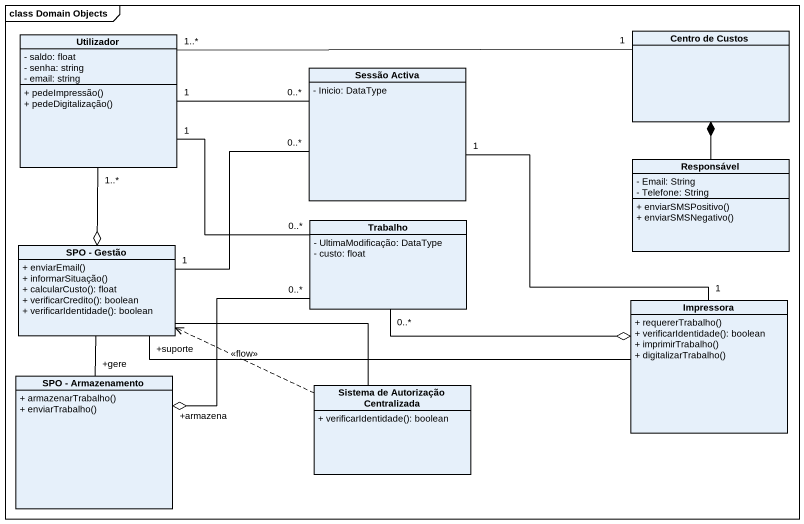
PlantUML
@startuml
mainframe class Domain Objects
hide circle
hide empty members
skinparam classAttributeIconSize 0
class "Centro de Custos" as Centro_de_Custos
class Utilizador {
  - saldo: float
  - senha: string
  - email: string
  + pedeImpressão()
  + pedeDigitalização()
}
class "Sessão Activa" as Sessão_Activa {
  - Inicio: DataType
}
class Responsável {
  - Email: String
  - Telefone: String
  + enviarSMSPositivo()
  + enviarSMSNegativo()
}
class Trabalho {
  - UltimaModificação: DataType
  - custo: float
}
class "SPO - Gestão" as SPO_Gestão {
  + enviarEmail()
  + informarSituação()
  + calcularCusto(): float
  + verificarCredito(): boolean
  + verificarIdentidade(): boolean
}
class Impressora {
  + requererTrabalho()
  + verificarIdentidade(): boolean
  + imprimirTrabalho()
  + digitalizarTrabalho()
}
class "SPO - Armazenamento" as SPO_Armazenamento {
  + armazenarTrabalho()
  + enviarTrabalho()
}
class "Sistema de Autorização Centralizada" as Sistema_de_Autorização {
  + verificarIdentidade(): boolean
}
Utilizador "1..*" -right- "1" Centro_de_Custos
Utilizador "1" -right- "0..*" Sessão_Activa
Utilizador "1" -right- "0..*" Trabalho
Utilizador "1..*" --o SPO_Gestão
Sessão_Activa "1" -- "1" Impressora
Responsável -up-* Centro_de_Custos
Trabalho "0..*" -right-o Impressora
Trabalho "0..*" --o "+armazena" SPO_Armazenamento
SPO_Gestão "1" -right- "0..*" Sessão_Activa
SPO_Gestão "+suporte" -right- Impressora
SPO_Armazenamento "+gere" -up- SPO_Gestão
Sistema_de_Autorização -left- SPO_Gestão
Sistema_de_Autorização .left.> SPO_Gestão : <<flow>>
@enduml
